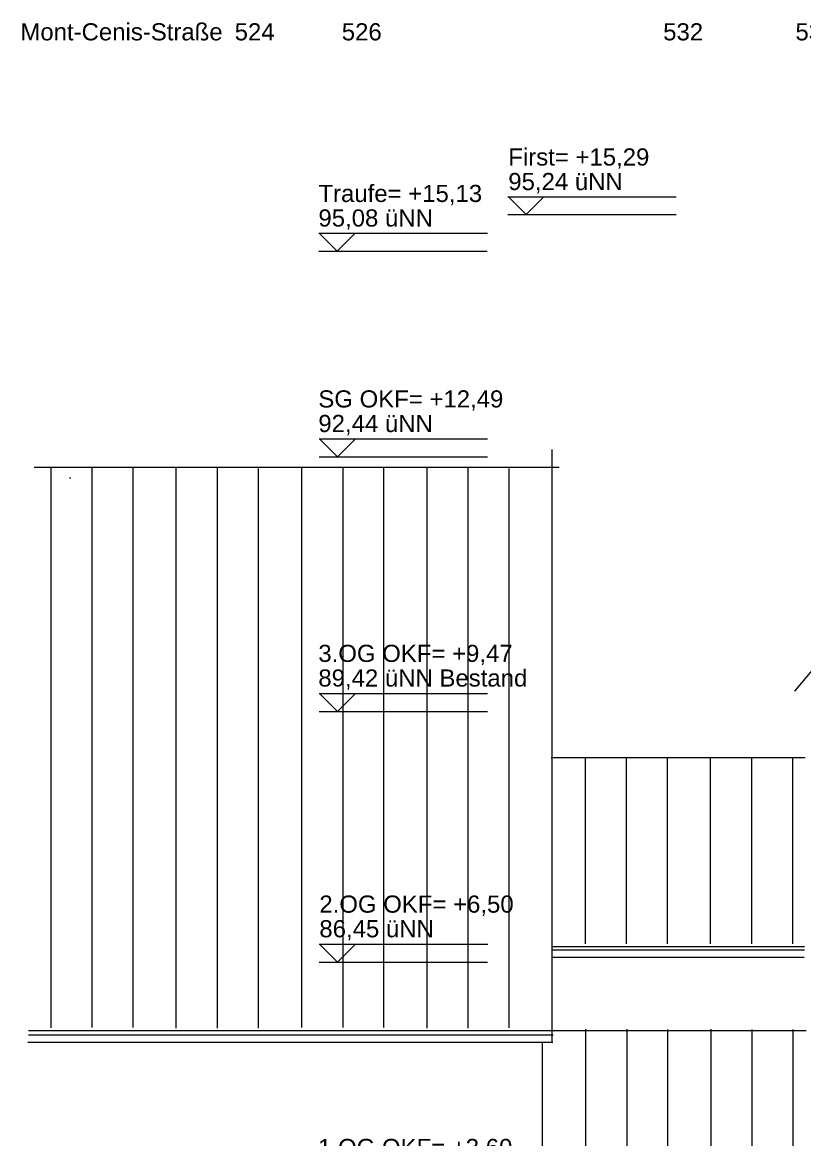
# Model space of a CAD drawing. Header units: millimetres. Extents: x 3716 to 41668, y 402 to 28530.
# Drawn here: x 3716 to 12990, y 8514 to 21754 of the extents above; entities that cross this region are included whole.
import ezdxf

# ---------------------------------------------------------------- set-up
doc = ezdxf.new("R2010")
doc.units = ezdxf.units.MM
doc.header["$LTSCALE"] = 50
for name, color, linetype in [('05_Linien_stark', 7, 'Continuous'), ('06_Linien_fein', 3, 'Continuous'), ('10_Text', 7, 'Continuous')]:
    doc.layers.add(name, color=color, linetype=linetype)
doc.styles.add('PLAN', font='arial.ttf')

msp = doc.modelspace()

# ---------------------------------------------------------------- linework, layer by layer
at = {"layer": '05_Linien_stark', "lineweight": 15}
for p, q in [((9470, 19688), (11469, 19688)), ((9688, 19476), (9475, 19689)), ((9689, 19477), (9897, 19685)), ((9470, 19476), (11468, 19476)), ((7230, 19255), (9229, 19255)), ((7448, 19043), (7235, 19256)), ((7449, 19044), (7657, 19252)), ((7230, 19043), (9228, 19043)), ((7233, 16818), (9232, 16818)), ((7451, 16605), (7238, 16819)), ((7452, 16607), (7660, 16815)), ((7233, 16606), (9231, 16606)), ((4288, 16352), (4275, 16352)), ((4289, 16352), (4275, 16352)), ((4290, 16352), (4276, 16352)), ((7234, 13800), (9232, 13800)), ((7452, 13587), (7239, 13801)), ((7452, 13589), (7661, 13797)), ((7233, 13588), (9232, 13588)), ((7234, 10829), (9233, 10829)), ((7452, 10616), (7239, 10830)), ((7453, 10618), (7661, 10826)), ((7234, 10617), (9232, 10617))]:
    msp.add_line(p, q, dxfattribs=at)
at = {"layer": '06_Linien_fein', "lineweight": 9}
for p, q in [((12872, 13830), (17678, 19557)), ((9998, 9664), (9998, 16692)), ((3858, 16482), (10081, 16482)), ((4057, 9841), (4057, 16483)), ((4545, 9842), (4545, 16476)), ((5031, 9843), (5031, 16473)), ((5541, 9835), (5541, 16477)), ((6030, 9835), (6030, 16473)), ((6515, 9836), (6515, 16466)), ((7030, 9843), (7030, 16485)), ((7518, 9844), (7518, 16477)), ((8003, 9844), (8003, 16474)), ((8514, 9836), (8514, 16478)), ((9003, 9837), (9003, 16474)), ((9488, 9838), (9488, 16468)), ((9984, 13043), (12998, 13043)), ((10392, 10835), (10392, 13046)), ((10880, 10835), (10880, 13044)), ((11365, 10835), (11365, 13043)), ((11876, 10833), (11876, 13044)), ((12365, 10833), (12365, 13043)), ((12850, 10833), (12850, 13041)), ((9994, 10805), (12989, 10805)), ((9994, 10805), (12989, 10805)), ((9996, 10762), (12988, 10762)), ((9996, 10762), (12988, 10762)), ((9990, 10676), (12985, 10676)), ((9990, 10676), (12985, 10676)), ((3788, 9806), (9999, 9806)), ((3788, 9806), (9999, 9806)), ((9865, 9809), (13007, 9809)), ((9865, 9809), (13007, 9809)), ((10396, 8145), (10396, 9823)), ((10885, 8145), (10885, 9822)), ((11370, 8145), (11370, 9821)), ((11880, 8143), (11880, 9822)), ((12369, 8144), (12369, 9821)), ((12854, 8144), (12854, 9819)), ((3782, 9671), (10005, 9671)), ((3782, 9671), (10005, 9671)), ((3787, 9757), (10008, 9757)), ((3787, 9757), (10008, 9757)), ((9884, 3776), (9884, 9671)), ((9884, 3776), (9884, 9671))]:
    msp.add_line(p, q, dxfattribs=at)

# ---------------------------------------------------------------- texts
at = {"layer": '10_Text', "style": 'PLAN'}
for s, p in [('Mont-Cenis-Straße', (3693, 21540)), ('524', (6233, 21540)), ('526', (7503, 21540)), ('532', (11313, 21540)), ('536', (12881, 21540)), ('First= +15,29', (9477, 20057)), ('95,24 üNN', (9477, 19766)), ('Traufe= +15,13', (7226, 19625)), ('95,08 üNN', (7226, 19334)), ('SG OKF= +12,49', (7225, 17190)), ('92,44 üNN', (7225, 16899)), ('3.OG OKF= +9,47', (7225, 14175)), ('89,42 üNN Bestand', (7225, 13883)), ('2.OG OKF= +6,50', (7237, 11204)), ('86,45 üNN', (7237, 10912)), ('1.OG OKF= +3,60', (7222, 8320))]:
    msp.add_text(s, height=203.2, dxfattribs=at).set_placement(p)

doc.saveas('drawing.dxf')
